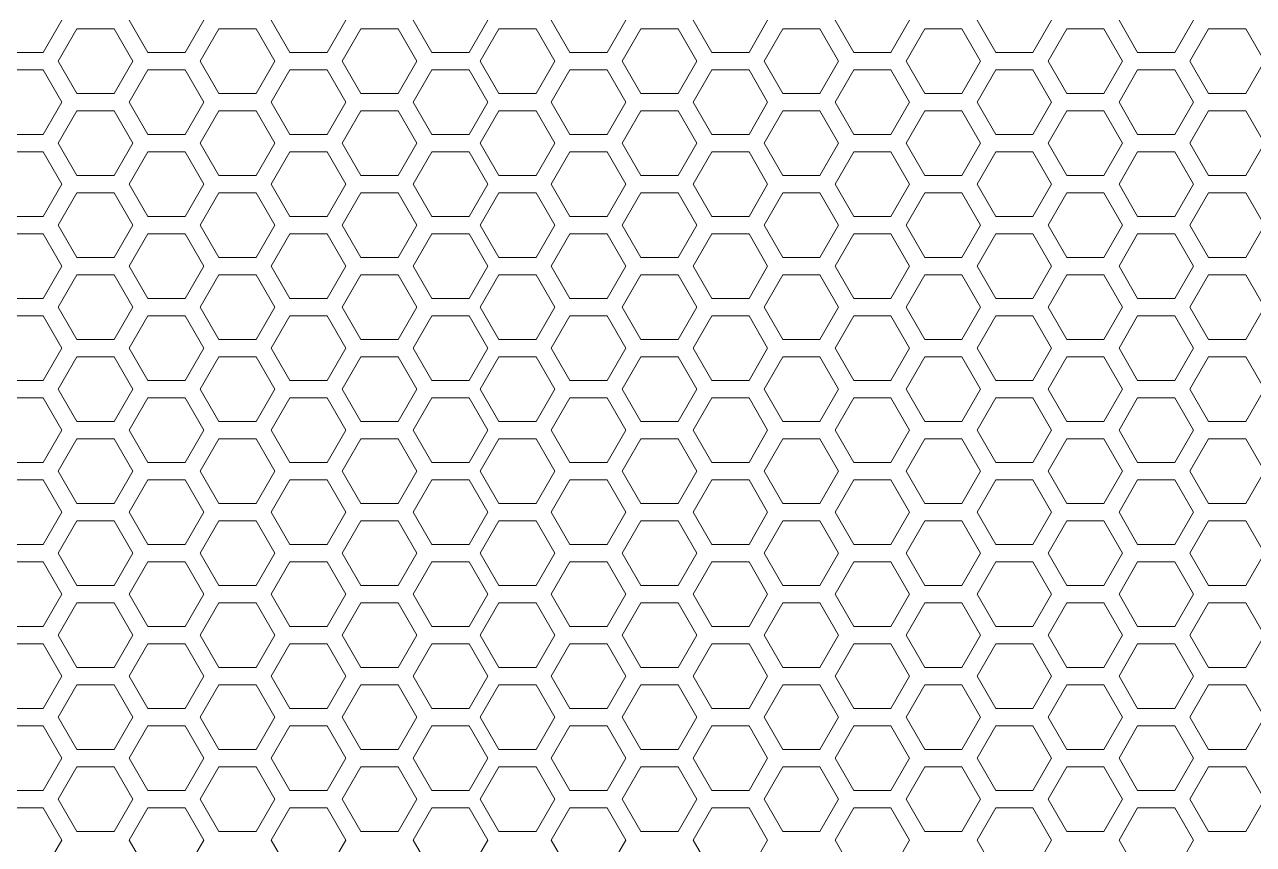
# Model space of a CAD drawing. Header units: millimetres. Extents: x 0 to 140, y -17 to 195.
# Drawn here: x 112.69 to 121.67, y 94.75 to 100.73 of the extents above; entities that cross this region are included whole.
import ezdxf

# ---------------------------------------------------------------- set-up
doc = ezdxf.new("R2010")
doc.units = ezdxf.units.MM
doc.layers.add('4203-42785_1_0', color=7, linetype='Continuous')

# ---------------------------------------------------------------- blocks, each defined once
blk = doc.blocks.new('a')
at = {"layer": '4203-42785_1_0', "color": 0, "linetype": 'ByBlock', "lineweight": 9}
for p, q in [((1507.2261, 423.0621), (1507.3328, 422.8772)), ((1507.5463, 422.8772), (1507.653, 423.0621)), ((1508.0394, 423.0621), (1508.1461, 422.8772)), ((1508.3595, 422.8772), (1508.4662, 423.0621)), ((1508.8527, 423.0621), (1508.9594, 422.8772)), ((1509.1728, 422.8772), (1509.2795, 423.0621)), ((1509.6659, 423.0621), (1509.7726, 422.8772)), ((1509.9861, 422.8772), (1510.0928, 423.0621)), ((1510.4792, 423.0621), (1510.5859, 422.8772)), ((1510.7994, 422.8772), (1510.9061, 423.0621)), ((1514.0523, 422.8772), (1514.1591, 423.0621)), ((1514.5455, 423.0621), (1514.6522, 422.8772)), ((1514.8656, 422.8772), (1514.9724, 423.0621)), ((1515.3587, 423.0621), (1515.4655, 422.8772)), ((1515.6789, 422.8772), (1515.7856, 423.0621)), ((1516.1721, 423.0621), (1516.2788, 422.8772)), ((1516.4922, 422.8772), (1516.5989, 423.0621)), ((1506.9262, 423.0122), (1506.8194, 422.8273)), ((1507.1396, 423.0122), (1506.9262, 423.0122)), ((1507.2464, 422.8273), (1507.1396, 423.0122)), ((1507.7395, 423.0122), (1507.6327, 422.8273)), ((1507.9529, 423.0122), (1507.7395, 423.0122)), ((1508.0596, 422.8273), (1507.9529, 423.0122)), ((1508.5527, 423.0122), (1508.446, 422.8273)), ((1508.7661, 423.0122), (1508.5527, 423.0122)), ((1508.8728, 422.8273), (1508.7661, 423.0122)), ((1509.366, 423.0122), (1509.2593, 422.8273)), ((1509.5794, 423.0122), (1509.366, 423.0122)), ((1509.6862, 422.8273), (1509.5794, 423.0122)), ((1510.1793, 423.0122), (1510.0725, 422.8273)), ((1510.3927, 423.0122), (1510.1793, 423.0122)), ((1510.4994, 422.8273), (1510.3927, 423.0122)), ((1510.9926, 423.0122), (1510.8858, 422.8273)), ((1511.206, 423.0122), (1510.9926, 423.0122)), ((1511.3127, 422.8273), (1511.206, 423.0122)), ((1514.2456, 423.0122), (1514.1389, 422.8273)), ((1514.459, 423.0122), (1514.2456, 423.0122)), ((1514.5657, 422.8273), (1514.459, 423.0122)), ((1515.0588, 423.0122), (1514.9521, 422.8273)), ((1515.2723, 423.0122), (1515.0588, 423.0122)), ((1515.379, 422.8273), (1515.2723, 423.0122)), ((1515.8721, 423.0122), (1515.7654, 422.8273)), ((1516.0855, 423.0122), (1515.8721, 423.0122)), ((1516.1923, 422.8273), (1516.0855, 423.0122)), ((1507.3328, 422.8772), (1507.5463, 422.8772)), ((1508.1461, 422.8772), (1508.3595, 422.8772)), ((1508.9594, 422.8772), (1509.1728, 422.8772)), ((1509.7726, 422.8772), (1509.9861, 422.8772)), ((1510.5859, 422.8772), (1510.7994, 422.8772)), ((1513.8389, 422.8772), (1514.0523, 422.8772)), ((1514.6522, 422.8772), (1514.8656, 422.8772)), ((1515.4655, 422.8772), (1515.6789, 422.8772)), ((1516.2788, 422.8772), (1516.4922, 422.8772)), ((1506.8194, 422.8273), (1506.9262, 422.6424)), ((1507.1396, 422.6424), (1507.2464, 422.8273)), ((1507.3328, 422.7774), (1507.2261, 422.5925)), ((1507.5463, 422.7774), (1507.3328, 422.7774)), ((1507.653, 422.5925), (1507.5463, 422.7774)), ((1507.6327, 422.8273), (1507.7395, 422.6424)), ((1507.9529, 422.6424), (1508.0596, 422.8273)), ((1508.1461, 422.7774), (1508.0394, 422.5925)), ((1508.3595, 422.7774), (1508.1461, 422.7774)), ((1508.4662, 422.5925), (1508.3595, 422.7774)), ((1508.446, 422.8273), (1508.5527, 422.6424)), ((1508.7661, 422.6424), (1508.8728, 422.8273)), ((1508.9594, 422.7774), (1508.8527, 422.5925)), ((1509.1728, 422.7774), (1508.9594, 422.7774)), ((1509.2795, 422.5925), (1509.1728, 422.7774)), ((1509.2593, 422.8273), (1509.366, 422.6424)), ((1509.5794, 422.6424), (1509.6862, 422.8273)), ((1509.7726, 422.7774), (1509.6659, 422.5925)), ((1509.9861, 422.7774), (1509.7726, 422.7774)), ((1510.0928, 422.5925), (1509.9861, 422.7774)), ((1510.0725, 422.8273), (1510.1793, 422.6424)), ((1510.3927, 422.6424), (1510.4994, 422.8273)), ((1510.5859, 422.7774), (1510.4792, 422.5925)), ((1510.7994, 422.7774), (1510.5859, 422.7774)), ((1510.9061, 422.5925), (1510.7994, 422.7774)), ((1510.8858, 422.8273), (1510.9926, 422.6424)), ((1511.206, 422.6424), (1511.3127, 422.8273)), ((1514.0523, 422.7774), (1513.8389, 422.7774)), ((1514.1591, 422.5925), (1514.0523, 422.7774)), ((1514.1389, 422.8273), (1514.2456, 422.6424)), ((1514.459, 422.6424), (1514.5657, 422.8273)), ((1514.6522, 422.7774), (1514.5455, 422.5925)), ((1514.8656, 422.7774), (1514.6522, 422.7774)), ((1514.9724, 422.5925), (1514.8656, 422.7774)), ((1514.9521, 422.8273), (1515.0588, 422.6424)), ((1515.2723, 422.6424), (1515.379, 422.8273)), ((1515.4655, 422.7774), (1515.3587, 422.5925)), ((1515.6789, 422.7774), (1515.4655, 422.7774)), ((1515.7856, 422.5925), (1515.6789, 422.7774)), ((1515.7654, 422.8273), (1515.8721, 422.6424)), ((1516.0855, 422.6424), (1516.1923, 422.8273)), ((1516.2788, 422.7774), (1516.1721, 422.5925)), ((1516.4922, 422.7774), (1516.2788, 422.7774)), ((1516.5989, 422.5925), (1516.4922, 422.7774)), ((1506.9262, 422.6424), (1507.1396, 422.6424)), ((1507.7395, 422.6424), (1507.9529, 422.6424)), ((1508.5527, 422.6424), (1508.7661, 422.6424)), ((1509.366, 422.6424), (1509.5794, 422.6424)), ((1510.1793, 422.6424), (1510.3927, 422.6424)), ((1510.9926, 422.6424), (1511.206, 422.6424)), ((1514.2456, 422.6424), (1514.459, 422.6424)), ((1515.0588, 422.6424), (1515.2723, 422.6424)), ((1515.8721, 422.6424), (1516.0855, 422.6424)), ((1507.2261, 422.5925), (1507.3328, 422.4077)), ((1507.5463, 422.4077), (1507.653, 422.5925)), ((1508.0394, 422.5925), (1508.1461, 422.4077)), ((1508.3595, 422.4077), (1508.4662, 422.5925)), ((1508.8527, 422.5925), (1508.9594, 422.4077)), ((1509.1728, 422.4077), (1509.2795, 422.5925)), ((1509.6659, 422.5925), (1509.7726, 422.4077)), ((1509.9861, 422.4077), (1510.0928, 422.5925)), ((1510.4792, 422.5925), (1510.5859, 422.4077)), ((1510.7994, 422.4077), (1510.9061, 422.5925)), ((1514.0523, 422.4077), (1514.1591, 422.5925)), ((1514.5455, 422.5925), (1514.6522, 422.4077)), ((1514.8656, 422.4077), (1514.9724, 422.5925)), ((1515.3587, 422.5925), (1515.4655, 422.4077)), ((1515.6789, 422.4077), (1515.7856, 422.5925)), ((1516.1721, 422.5925), (1516.2788, 422.4077)), ((1516.4922, 422.4077), (1516.5989, 422.5925)), ((1506.9262, 422.5426), (1506.8194, 422.3577)), ((1507.1396, 422.5426), (1506.9262, 422.5426)), ((1507.2464, 422.3577), (1507.1396, 422.5426)), ((1507.7395, 422.5426), (1507.6327, 422.3577)), ((1507.9529, 422.5426), (1507.7395, 422.5426)), ((1508.0596, 422.3577), (1507.9529, 422.5426)), ((1508.5527, 422.5426), (1508.446, 422.3577)), ((1508.7661, 422.5426), (1508.5527, 422.5426)), ((1508.8728, 422.3577), (1508.7661, 422.5426)), ((1509.366, 422.5426), (1509.2593, 422.3577)), ((1509.5794, 422.5426), (1509.366, 422.5426)), ((1509.6862, 422.3577), (1509.5794, 422.5426)), ((1510.1793, 422.5426), (1510.0725, 422.3577)), ((1510.3927, 422.5426), (1510.1793, 422.5426)), ((1510.4994, 422.3577), (1510.3927, 422.5426)), ((1510.9926, 422.5426), (1510.8858, 422.3577)), ((1511.206, 422.5426), (1510.9926, 422.5426)), ((1511.3127, 422.3577), (1511.206, 422.5426)), ((1514.2456, 422.5426), (1514.1389, 422.3577)), ((1514.459, 422.5426), (1514.2456, 422.5426)), ((1514.5657, 422.3577), (1514.459, 422.5426)), ((1515.0588, 422.5426), (1514.9521, 422.3577)), ((1515.2723, 422.5426), (1515.0588, 422.5426)), ((1515.379, 422.3577), (1515.2723, 422.5426)), ((1515.8721, 422.5426), (1515.7654, 422.3577)), ((1516.0855, 422.5426), (1515.8721, 422.5426)), ((1516.1923, 422.3577), (1516.0855, 422.5426)), ((1507.3328, 422.4077), (1507.5463, 422.4077)), ((1508.1461, 422.4077), (1508.3595, 422.4077)), ((1508.9594, 422.4077), (1509.1728, 422.4077)), ((1509.7726, 422.4077), (1509.9861, 422.4077)), ((1510.5859, 422.4077), (1510.7994, 422.4077)), ((1513.8389, 422.4077), (1514.0523, 422.4077)), ((1514.6522, 422.4077), (1514.8656, 422.4077)), ((1515.4655, 422.4077), (1515.6789, 422.4077)), ((1516.2788, 422.4077), (1516.4922, 422.4077)), ((1506.8194, 422.3577), (1506.9262, 422.1729)), ((1507.1396, 422.1729), (1507.2464, 422.3577)), ((1507.6327, 422.3577), (1507.7395, 422.1729)), ((1507.9529, 422.1729), (1508.0596, 422.3577)), ((1508.446, 422.3577), (1508.5527, 422.1729)), ((1508.7661, 422.1729), (1508.8728, 422.3577)), ((1509.2593, 422.3577), (1509.366, 422.1729)), ((1509.5794, 422.1729), (1509.6862, 422.3577)), ((1510.0725, 422.3577), (1510.1793, 422.1729)), ((1510.3927, 422.1729), (1510.4994, 422.3577)), ((1510.8858, 422.3577), (1510.9926, 422.1729)), ((1511.206, 422.1729), (1511.3127, 422.3577)), ((1514.1389, 422.3577), (1514.2456, 422.1729)), ((1514.459, 422.1729), (1514.5657, 422.3577)), ((1514.9521, 422.3577), (1515.0588, 422.1729)), ((1515.2723, 422.1729), (1515.379, 422.3577)), ((1515.7654, 422.3577), (1515.8721, 422.1729)), ((1516.0855, 422.1729), (1516.1923, 422.3577)), ((1507.3328, 422.3078), (1507.2261, 422.123)), ((1507.5463, 422.3078), (1507.3328, 422.3078)), ((1507.653, 422.123), (1507.5463, 422.3078)), ((1508.1461, 422.3078), (1508.0394, 422.123)), ((1508.3595, 422.3078), (1508.1461, 422.3078)), ((1508.4662, 422.123), (1508.3595, 422.3078)), ((1508.9594, 422.3078), (1508.8527, 422.123)), ((1509.1728, 422.3078), (1508.9594, 422.3078)), ((1509.2795, 422.123), (1509.1728, 422.3078)), ((1509.7726, 422.3078), (1509.6659, 422.123)), ((1509.9861, 422.3078), (1509.7726, 422.3078)), ((1510.0928, 422.123), (1509.9861, 422.3078)), ((1510.5859, 422.3078), (1510.4792, 422.123)), ((1510.7994, 422.3078), (1510.5859, 422.3078)), ((1510.9061, 422.123), (1510.7994, 422.3078)), ((1514.0523, 422.3078), (1513.8389, 422.3078)), ((1514.1591, 422.123), (1514.0523, 422.3078)), ((1514.6522, 422.3078), (1514.5455, 422.123)), ((1514.8656, 422.3078), (1514.6522, 422.3078)), ((1514.9724, 422.123), (1514.8656, 422.3078)), ((1515.4655, 422.3078), (1515.3587, 422.123)), ((1515.6789, 422.3078), (1515.4655, 422.3078)), ((1515.7856, 422.123), (1515.6789, 422.3078)), ((1516.2788, 422.3078), (1516.1721, 422.123)), ((1516.4922, 422.3078), (1516.2788, 422.3078)), ((1516.5989, 422.123), (1516.4922, 422.3078)), ((1506.9262, 422.1729), (1507.1396, 422.1729)), ((1507.7395, 422.1729), (1507.9529, 422.1729)), ((1508.5527, 422.1729), (1508.7661, 422.1729)), ((1509.366, 422.1729), (1509.5794, 422.1729)), ((1510.1793, 422.1729), (1510.3927, 422.1729)), ((1510.9926, 422.1729), (1511.206, 422.1729)), ((1514.2456, 422.1729), (1514.459, 422.1729)), ((1515.0588, 422.1729), (1515.2723, 422.1729)), ((1515.8721, 422.1729), (1516.0855, 422.1729)), ((1506.9262, 422.0731), (1506.8194, 421.8882)), ((1507.1396, 422.0731), (1506.9262, 422.0731)), ((1507.2464, 421.8882), (1507.1396, 422.0731)), ((1507.2261, 422.123), (1507.3328, 421.9381)), ((1507.5463, 421.9381), (1507.653, 422.123)), ((1507.7395, 422.0731), (1507.6327, 421.8882)), ((1507.9529, 422.0731), (1507.7395, 422.0731)), ((1508.0596, 421.8882), (1507.9529, 422.0731)), ((1508.0394, 422.123), (1508.1461, 421.9381)), ((1508.3595, 421.9381), (1508.4662, 422.123)), ((1508.5527, 422.0731), (1508.446, 421.8882)), ((1508.7661, 422.0731), (1508.5527, 422.0731)), ((1508.8728, 421.8882), (1508.7661, 422.0731)), ((1508.8527, 422.123), (1508.9594, 421.9381)), ((1509.1728, 421.9381), (1509.2795, 422.123)), ((1509.366, 422.0731), (1509.2593, 421.8882)), ((1509.5794, 422.0731), (1509.366, 422.0731)), ((1509.6862, 421.8882), (1509.5794, 422.0731)), ((1509.6659, 422.123), (1509.7726, 421.9381)), ((1509.9861, 421.9381), (1510.0928, 422.123)), ((1510.1793, 422.0731), (1510.0725, 421.8882)), ((1510.3927, 422.0731), (1510.1793, 422.0731)), ((1510.4994, 421.8882), (1510.3927, 422.0731)), ((1510.4792, 422.123), (1510.5859, 421.9381)), ((1510.7994, 421.9381), (1510.9061, 422.123)), ((1510.9926, 422.0731), (1510.8858, 421.8882)), ((1511.206, 422.0731), (1510.9926, 422.0731)), ((1511.3127, 421.8882), (1511.206, 422.0731)), ((1514.0523, 421.9381), (1514.1591, 422.123)), ((1514.2456, 422.0731), (1514.1389, 421.8882)), ((1514.459, 422.0731), (1514.2456, 422.0731)), ((1514.5657, 421.8882), (1514.459, 422.0731)), ((1514.5455, 422.123), (1514.6522, 421.9381)), ((1514.8656, 421.9381), (1514.9724, 422.123)), ((1515.0588, 422.0731), (1514.9521, 421.8882)), ((1515.2723, 422.0731), (1515.0588, 422.0731)), ((1515.379, 421.8882), (1515.2723, 422.0731)), ((1515.3587, 422.123), (1515.4655, 421.9381)), ((1515.6789, 421.9381), (1515.7856, 422.123)), ((1515.8721, 422.0731), (1515.7654, 421.8882)), ((1516.0855, 422.0731), (1515.8721, 422.0731)), ((1516.1923, 421.8882), (1516.0855, 422.0731)), ((1516.1721, 422.123), (1516.2788, 421.9381)), ((1516.4922, 421.9381), (1516.5989, 422.123)), ((1507.3328, 421.9381), (1507.5463, 421.9381)), ((1508.1461, 421.9381), (1508.3595, 421.9381)), ((1508.9594, 421.9381), (1509.1728, 421.9381)), ((1509.7726, 421.9381), (1509.9861, 421.9381)), ((1510.5859, 421.9381), (1510.7994, 421.9381)), ((1513.8389, 421.9381), (1514.0523, 421.9381)), ((1514.6522, 421.9381), (1514.8656, 421.9381)), ((1515.4655, 421.9381), (1515.6789, 421.9381)), ((1516.2788, 421.9381), (1516.4922, 421.9381)), ((1506.8194, 421.8882), (1506.9262, 421.7033)), ((1507.1396, 421.7033), (1507.2464, 421.8882)), ((1507.6327, 421.8882), (1507.7395, 421.7033)), ((1507.9529, 421.7033), (1508.0596, 421.8882)), ((1508.446, 421.8882), (1508.5527, 421.7033)), ((1508.7661, 421.7033), (1508.8728, 421.8882)), ((1509.2593, 421.8882), (1509.366, 421.7033)), ((1509.5794, 421.7033), (1509.6862, 421.8882)), ((1510.0725, 421.8882), (1510.1793, 421.7033)), ((1510.3927, 421.7033), (1510.4994, 421.8882)), ((1510.8858, 421.8882), (1510.9926, 421.7033)), ((1511.206, 421.7033), (1511.3127, 421.8882)), ((1514.1389, 421.8882), (1514.2456, 421.7033)), ((1514.459, 421.7033), (1514.5657, 421.8882)), ((1514.9521, 421.8882), (1515.0588, 421.7033)), ((1515.2723, 421.7033), (1515.379, 421.8882)), ((1515.7654, 421.8882), (1515.8721, 421.7033)), ((1516.0855, 421.7033), (1516.1923, 421.8882)), ((1507.3328, 421.8383), (1507.2261, 421.6534)), ((1507.5463, 421.8383), (1507.3328, 421.8383)), ((1507.653, 421.6534), (1507.5463, 421.8383)), ((1508.1461, 421.8383), (1508.0394, 421.6534)), ((1508.3595, 421.8383), (1508.1461, 421.8383)), ((1508.4662, 421.6534), (1508.3595, 421.8383)), ((1508.9594, 421.8383), (1508.8527, 421.6534)), ((1509.1728, 421.8383), (1508.9594, 421.8383)), ((1509.2795, 421.6534), (1509.1728, 421.8383)), ((1509.7726, 421.8383), (1509.6659, 421.6534)), ((1509.9861, 421.8383), (1509.7726, 421.8383)), ((1510.0928, 421.6534), (1509.9861, 421.8383)), ((1510.5859, 421.8383), (1510.4792, 421.6534)), ((1510.7994, 421.8383), (1510.5859, 421.8383)), ((1510.9061, 421.6534), (1510.7994, 421.8383)), ((1514.0523, 421.8383), (1513.8389, 421.8383)), ((1514.1591, 421.6534), (1514.0523, 421.8383)), ((1514.6522, 421.8383), (1514.5455, 421.6534)), ((1514.8656, 421.8383), (1514.6522, 421.8383)), ((1514.9724, 421.6534), (1514.8656, 421.8383)), ((1515.4655, 421.8383), (1515.3587, 421.6534)), ((1515.6789, 421.8383), (1515.4655, 421.8383)), ((1515.7856, 421.6534), (1515.6789, 421.8383)), ((1516.2788, 421.8383), (1516.1721, 421.6534)), ((1516.4922, 421.8383), (1516.2788, 421.8383)), ((1516.5989, 421.6534), (1516.4922, 421.8383)), ((1506.9262, 421.7033), (1507.1396, 421.7033)), ((1507.2261, 421.6534), (1507.3328, 421.4686)), ((1507.5463, 421.4686), (1507.653, 421.6534)), ((1507.7395, 421.7033), (1507.9529, 421.7033)), ((1508.0394, 421.6534), (1508.1461, 421.4686)), ((1508.3595, 421.4686), (1508.4662, 421.6534)), ((1508.5527, 421.7033), (1508.7661, 421.7033)), ((1508.8527, 421.6534), (1508.9594, 421.4686)), ((1509.1728, 421.4686), (1509.2795, 421.6534)), ((1509.366, 421.7033), (1509.5794, 421.7033)), ((1509.6659, 421.6534), (1509.7726, 421.4686)), ((1509.9861, 421.4686), (1510.0928, 421.6534)), ((1510.1793, 421.7033), (1510.3927, 421.7033)), ((1510.4792, 421.6534), (1510.5859, 421.4686)), ((1510.7994, 421.4686), (1510.9061, 421.6534)), ((1510.9926, 421.7033), (1511.206, 421.7033)), ((1514.0523, 421.4686), (1514.1591, 421.6534)), ((1514.2456, 421.7033), (1514.459, 421.7033)), ((1514.5455, 421.6534), (1514.6522, 421.4686)), ((1514.8656, 421.4686), (1514.9724, 421.6534)), ((1515.0588, 421.7033), (1515.2723, 421.7033)), ((1515.3587, 421.6534), (1515.4655, 421.4686)), ((1515.6789, 421.4686), (1515.7856, 421.6534)), ((1515.8721, 421.7033), (1516.0855, 421.7033)), ((1516.1721, 421.6534), (1516.2788, 421.4686)), ((1516.4922, 421.4686), (1516.5989, 421.6534)), ((1506.9262, 421.6035), (1506.8194, 421.4187)), ((1507.1396, 421.6035), (1506.9262, 421.6035)), ((1507.2464, 421.4187), (1507.1396, 421.6035)), ((1507.7395, 421.6035), (1507.6327, 421.4187)), ((1507.9529, 421.6035), (1507.7395, 421.6035)), ((1508.0596, 421.4187), (1507.9529, 421.6035)), ((1508.5527, 421.6035), (1508.446, 421.4187)), ((1508.7661, 421.6035), (1508.5527, 421.6035)), ((1508.8728, 421.4187), (1508.7661, 421.6035)), ((1509.366, 421.6035), (1509.2593, 421.4187)), ((1509.5794, 421.6035), (1509.366, 421.6035)), ((1509.6862, 421.4187), (1509.5794, 421.6035)), ((1510.1793, 421.6035), (1510.0725, 421.4187)), ((1510.3927, 421.6035), (1510.1793, 421.6035)), ((1510.4994, 421.4187), (1510.3927, 421.6035)), ((1510.9926, 421.6035), (1510.8858, 421.4187)), ((1511.206, 421.6035), (1510.9926, 421.6035)), ((1511.3127, 421.4187), (1511.206, 421.6035)), ((1514.2456, 421.6035), (1514.1389, 421.4187)), ((1514.459, 421.6035), (1514.2456, 421.6035)), ((1514.5657, 421.4187), (1514.459, 421.6035)), ((1515.0588, 421.6035), (1514.9521, 421.4187)), ((1515.2723, 421.6035), (1515.0588, 421.6035)), ((1515.379, 421.4187), (1515.2723, 421.6035)), ((1515.8721, 421.6035), (1515.7654, 421.4187)), ((1516.0855, 421.6035), (1515.8721, 421.6035)), ((1516.1923, 421.4187), (1516.0855, 421.6035)), ((1507.3328, 421.4686), (1507.5463, 421.4686)), ((1508.1461, 421.4686), (1508.3595, 421.4686)), ((1508.9594, 421.4686), (1509.1728, 421.4686)), ((1509.7726, 421.4686), (1509.9861, 421.4686)), ((1510.5859, 421.4686), (1510.7994, 421.4686)), ((1513.8389, 421.4686), (1514.0523, 421.4686)), ((1514.6522, 421.4686), (1514.8656, 421.4686)), ((1515.4655, 421.4686), (1515.6789, 421.4686)), ((1516.2788, 421.4686), (1516.4922, 421.4686)), ((1506.8194, 421.4187), (1506.9262, 421.2338)), ((1507.1396, 421.2338), (1507.2464, 421.4187)), ((1507.3328, 421.3687), (1507.2261, 421.1839)), ((1507.5463, 421.3687), (1507.3328, 421.3687)), ((1507.653, 421.1839), (1507.5463, 421.3687)), ((1507.6327, 421.4187), (1507.7395, 421.2338)), ((1507.9529, 421.2338), (1508.0596, 421.4187)), ((1508.1461, 421.3687), (1508.0394, 421.1839)), ((1508.3595, 421.3687), (1508.1461, 421.3687)), ((1508.4662, 421.1839), (1508.3595, 421.3687)), ((1508.446, 421.4187), (1508.5527, 421.2338)), ((1508.7661, 421.2338), (1508.8728, 421.4187)), ((1508.9594, 421.3687), (1508.8527, 421.1839)), ((1509.1728, 421.3687), (1508.9594, 421.3687)), ((1509.2795, 421.1839), (1509.1728, 421.3687)), ((1509.2593, 421.4187), (1509.366, 421.2338)), ((1509.5794, 421.2338), (1509.6862, 421.4187)), ((1509.7726, 421.3687), (1509.6659, 421.1839)), ((1509.9861, 421.3687), (1509.7726, 421.3687)), ((1510.0928, 421.1839), (1509.9861, 421.3687)), ((1510.0725, 421.4187), (1510.1793, 421.2338)), ((1510.3927, 421.2338), (1510.4994, 421.4187)), ((1510.5859, 421.3687), (1510.4792, 421.1839)), ((1510.7994, 421.3687), (1510.5859, 421.3687)), ((1510.9061, 421.1839), (1510.7994, 421.3687)), ((1510.8858, 421.4187), (1510.9926, 421.2338)), ((1511.206, 421.2338), (1511.3127, 421.4187)), ((1514.0523, 421.3687), (1513.8389, 421.3687)), ((1514.1591, 421.1839), (1514.0523, 421.3687)), ((1514.1389, 421.4187), (1514.2456, 421.2338)), ((1514.459, 421.2338), (1514.5657, 421.4187)), ((1514.6522, 421.3687), (1514.5455, 421.1839)), ((1514.8656, 421.3687), (1514.6522, 421.3687)), ((1514.9724, 421.1839), (1514.8656, 421.3687)), ((1514.9521, 421.4187), (1515.0588, 421.2338)), ((1515.2723, 421.2338), (1515.379, 421.4187)), ((1515.4655, 421.3687), (1515.3587, 421.1839)), ((1515.6789, 421.3687), (1515.4655, 421.3687)), ((1515.7856, 421.1839), (1515.6789, 421.3687)), ((1515.7654, 421.4187), (1515.8721, 421.2338)), ((1516.0855, 421.2338), (1516.1923, 421.4187)), ((1516.2788, 421.3687), (1516.1721, 421.1839)), ((1516.4922, 421.3687), (1516.2788, 421.3687)), ((1516.5989, 421.1839), (1516.4922, 421.3687)), ((1506.9262, 421.2338), (1507.1396, 421.2338)), ((1507.7395, 421.2338), (1507.9529, 421.2338)), ((1508.5527, 421.2338), (1508.7661, 421.2338)), ((1509.366, 421.2338), (1509.5794, 421.2338)), ((1510.1793, 421.2338), (1510.3927, 421.2338)), ((1510.9926, 421.2338), (1511.206, 421.2338)), ((1514.2456, 421.2338), (1514.459, 421.2338)), ((1515.0588, 421.2338), (1515.2723, 421.2338)), ((1515.8721, 421.2338), (1516.0855, 421.2338)), ((1507.2261, 421.1839), (1507.3328, 420.999)), ((1507.5463, 420.999), (1507.653, 421.1839)), ((1508.0394, 421.1839), (1508.1461, 420.999)), ((1508.3595, 420.999), (1508.4662, 421.1839)), ((1508.8527, 421.1839), (1508.9594, 420.999)), ((1509.1728, 420.999), (1509.2795, 421.1839)), ((1509.6659, 421.1839), (1509.7726, 420.999)), ((1509.9861, 420.999), (1510.0928, 421.1839)), ((1510.4792, 421.1839), (1510.5859, 420.999)), ((1510.7994, 420.999), (1510.9061, 421.1839)), ((1514.0523, 420.999), (1514.1591, 421.1839)), ((1514.5455, 421.1839), (1514.6522, 420.999)), ((1514.8656, 420.999), (1514.9724, 421.1839)), ((1515.3587, 421.1839), (1515.4655, 420.999)), ((1515.6789, 420.999), (1515.7856, 421.1839)), ((1516.1721, 421.1839), (1516.2788, 420.999)), ((1516.4922, 420.999), (1516.5989, 421.1839)), ((1506.9262, 421.134), (1506.8194, 420.9491)), ((1507.1396, 421.134), (1506.9262, 421.134)), ((1507.2464, 420.9491), (1507.1396, 421.134)), ((1507.7395, 421.134), (1507.6327, 420.9491)), ((1507.9529, 421.134), (1507.7395, 421.134)), ((1508.0596, 420.9491), (1507.9529, 421.134)), ((1508.5527, 421.134), (1508.446, 420.9491)), ((1508.7661, 421.134), (1508.5527, 421.134)), ((1508.8728, 420.9491), (1508.7661, 421.134)), ((1509.366, 421.134), (1509.2593, 420.9491)), ((1509.5794, 421.134), (1509.366, 421.134)), ((1509.6862, 420.9491), (1509.5794, 421.134)), ((1510.1793, 421.134), (1510.0725, 420.9491)), ((1510.3927, 421.134), (1510.1793, 421.134)), ((1510.4994, 420.9491), (1510.3927, 421.134)), ((1510.9926, 421.134), (1510.8858, 420.9491)), ((1511.206, 421.134), (1510.9926, 421.134)), ((1511.3127, 420.9491), (1511.206, 421.134)), ((1514.2456, 421.134), (1514.1389, 420.9491)), ((1514.459, 421.134), (1514.2456, 421.134)), ((1514.5657, 420.9491), (1514.459, 421.134)), ((1515.0588, 421.134), (1514.9521, 420.9491)), ((1515.2723, 421.134), (1515.0588, 421.134)), ((1515.379, 420.9491), (1515.2723, 421.134)), ((1515.8721, 421.134), (1515.7654, 420.9491)), ((1516.0855, 421.134), (1515.8721, 421.134)), ((1516.1923, 420.9491), (1516.0855, 421.134)), ((1506.8194, 420.9491), (1506.9262, 420.7642)), ((1507.1396, 420.7642), (1507.2464, 420.9491)), ((1507.3328, 420.999), (1507.5463, 420.999)), ((1507.6327, 420.9491), (1507.7395, 420.7642)), ((1507.9529, 420.7642), (1508.0596, 420.9491)), ((1508.1461, 420.999), (1508.3595, 420.999)), ((1508.446, 420.9491), (1508.5527, 420.7642)), ((1508.7661, 420.7642), (1508.8728, 420.9491)), ((1508.9594, 420.999), (1509.1728, 420.999)), ((1509.2593, 420.9491), (1509.366, 420.7642)), ((1509.5794, 420.7642), (1509.6862, 420.9491)), ((1509.7726, 420.999), (1509.9861, 420.999)), ((1510.0725, 420.9491), (1510.1793, 420.7642)), ((1510.3927, 420.7642), (1510.4994, 420.9491)), ((1510.5859, 420.999), (1510.7994, 420.999)), ((1510.8858, 420.9491), (1510.9926, 420.7642)), ((1511.206, 420.7642), (1511.3127, 420.9491)), ((1513.8389, 420.999), (1514.0523, 420.999)), ((1514.1389, 420.9491), (1514.2456, 420.7642)), ((1514.459, 420.7642), (1514.5657, 420.9491)), ((1514.6522, 420.999), (1514.8656, 420.999)), ((1514.9521, 420.9491), (1515.0588, 420.7642)), ((1515.2723, 420.7642), (1515.379, 420.9491)), ((1515.4655, 420.999), (1515.6789, 420.999)), ((1515.7654, 420.9491), (1515.8721, 420.7642)), ((1516.0855, 420.7642), (1516.1923, 420.9491)), ((1516.2788, 420.999), (1516.4922, 420.999)), ((1507.3328, 420.8992), (1507.2261, 420.7143)), ((1507.5463, 420.8992), (1507.3328, 420.8992)), ((1507.653, 420.7143), (1507.5463, 420.8992)), ((1508.1461, 420.8992), (1508.0394, 420.7143)), ((1508.3595, 420.8992), (1508.1461, 420.8992)), ((1508.4662, 420.7143), (1508.3595, 420.8992)), ((1508.9594, 420.8992), (1508.8527, 420.7143)), ((1509.1728, 420.8992), (1508.9594, 420.8992)), ((1509.2795, 420.7143), (1509.1728, 420.8992)), ((1509.7726, 420.8992), (1509.6659, 420.7143)), ((1509.9861, 420.8992), (1509.7726, 420.8992)), ((1510.0928, 420.7143), (1509.9861, 420.8992)), ((1510.5859, 420.8992), (1510.4792, 420.7143)), ((1510.7994, 420.8992), (1510.5859, 420.8992)), ((1510.9061, 420.7143), (1510.7994, 420.8992)), ((1514.0523, 420.8992), (1513.8389, 420.8992)), ((1514.1591, 420.7143), (1514.0523, 420.8992)), ((1514.6522, 420.8992), (1514.5455, 420.7143)), ((1514.8656, 420.8992), (1514.6522, 420.8992)), ((1514.9724, 420.7143), (1514.8656, 420.8992)), ((1515.4655, 420.8992), (1515.3587, 420.7143)), ((1515.6789, 420.8992), (1515.4655, 420.8992)), ((1515.7856, 420.7143), (1515.6789, 420.8992)), ((1516.2788, 420.8992), (1516.1721, 420.7143)), ((1516.4922, 420.8992), (1516.2788, 420.8992)), ((1516.5989, 420.7143), (1516.4922, 420.8992)), ((1506.9262, 420.7642), (1507.1396, 420.7642)), ((1507.7395, 420.7642), (1507.9529, 420.7642)), ((1508.5527, 420.7642), (1508.7661, 420.7642)), ((1509.366, 420.7642), (1509.5794, 420.7642)), ((1510.1793, 420.7642), (1510.3927, 420.7642)), ((1510.9926, 420.7642), (1511.206, 420.7642)), ((1514.2456, 420.7642), (1514.459, 420.7642)), ((1515.0588, 420.7642), (1515.2723, 420.7642)), ((1515.8721, 420.7642), (1516.0855, 420.7642)), ((1506.9262, 420.6644), (1506.8194, 420.4796)), ((1507.1396, 420.6644), (1506.9262, 420.6644)), ((1507.2464, 420.4796), (1507.1396, 420.6644)), ((1507.2261, 420.7143), (1507.3328, 420.5295)), ((1507.5463, 420.5295), (1507.653, 420.7143)), ((1507.7395, 420.6644), (1507.6327, 420.4796)), ((1507.9529, 420.6644), (1507.7395, 420.6644)), ((1508.0596, 420.4796), (1507.9529, 420.6644)), ((1508.0394, 420.7143), (1508.1461, 420.5295)), ((1508.3595, 420.5295), (1508.4662, 420.7143)), ((1508.5527, 420.6644), (1508.446, 420.4796)), ((1508.7661, 420.6644), (1508.5527, 420.6644)), ((1508.8728, 420.4796), (1508.7661, 420.6644)), ((1508.8527, 420.7143), (1508.9594, 420.5295)), ((1509.1728, 420.5295), (1509.2795, 420.7143)), ((1509.366, 420.6644), (1509.2593, 420.4796)), ((1509.5794, 420.6644), (1509.366, 420.6644)), ((1509.6862, 420.4796), (1509.5794, 420.6644)), ((1509.6659, 420.7143), (1509.7726, 420.5295)), ((1509.9861, 420.5295), (1510.0928, 420.7143)), ((1510.1793, 420.6644), (1510.0725, 420.4796)), ((1510.3927, 420.6644), (1510.1793, 420.6644)), ((1510.4994, 420.4796), (1510.3927, 420.6644)), ((1510.4792, 420.7143), (1510.5859, 420.5295)), ((1510.7994, 420.5295), (1510.9061, 420.7143)), ((1510.9926, 420.6644), (1510.8858, 420.4796)), ((1511.206, 420.6644), (1510.9926, 420.6644)), ((1511.3127, 420.4796), (1511.206, 420.6644)), ((1514.0523, 420.5295), (1514.1591, 420.7143)), ((1514.2456, 420.6644), (1514.1389, 420.4796)), ((1514.459, 420.6644), (1514.2456, 420.6644)), ((1514.5657, 420.4796), (1514.459, 420.6644)), ((1514.5455, 420.7143), (1514.6522, 420.5295)), ((1514.8656, 420.5295), (1514.9724, 420.7143)), ((1515.0588, 420.6644), (1514.9521, 420.4796)), ((1515.2723, 420.6644), (1515.0588, 420.6644)), ((1515.379, 420.4796), (1515.2723, 420.6644)), ((1515.3587, 420.7143), (1515.4655, 420.5295)), ((1515.6789, 420.5295), (1515.7856, 420.7143)), ((1515.8721, 420.6644), (1515.7654, 420.4796)), ((1516.0855, 420.6644), (1515.8721, 420.6644)), ((1516.1923, 420.4796), (1516.0855, 420.6644)), ((1516.1721, 420.7143), (1516.2788, 420.5295)), ((1516.4922, 420.5295), (1516.5989, 420.7143)), ((1507.3328, 420.5295), (1507.5463, 420.5295)), ((1508.1461, 420.5295), (1508.3595, 420.5295)), ((1508.9594, 420.5295), (1509.1728, 420.5295)), ((1509.7726, 420.5295), (1509.9861, 420.5295)), ((1510.5859, 420.5295), (1510.7994, 420.5295)), ((1513.8389, 420.5295), (1514.0523, 420.5295)), ((1514.6522, 420.5295), (1514.8656, 420.5295)), ((1515.4655, 420.5295), (1515.6789, 420.5295)), ((1516.2788, 420.5295), (1516.4922, 420.5295)), ((1506.8194, 420.4796), (1506.9262, 420.2947)), ((1507.1396, 420.2947), (1507.2464, 420.4796)), ((1507.6327, 420.4796), (1507.7395, 420.2947)), ((1507.9529, 420.2947), (1508.0596, 420.4796)), ((1508.446, 420.4796), (1508.5527, 420.2947)), ((1508.7661, 420.2947), (1508.8728, 420.4796)), ((1509.2593, 420.4796), (1509.366, 420.2947)), ((1509.5794, 420.2947), (1509.6862, 420.4796)), ((1510.0725, 420.4796), (1510.1793, 420.2947)), ((1510.3927, 420.2947), (1510.4994, 420.4796)), ((1510.8858, 420.4796), (1510.9926, 420.2947)), ((1511.206, 420.2947), (1511.3127, 420.4796)), ((1514.1389, 420.4796), (1514.2456, 420.2947)), ((1514.459, 420.2947), (1514.5657, 420.4796)), ((1514.9521, 420.4796), (1515.0588, 420.2947)), ((1515.2723, 420.2947), (1515.379, 420.4796)), ((1515.7654, 420.4796), (1515.8721, 420.2947)), ((1516.0855, 420.2947), (1516.1923, 420.4796)), ((1507.3328, 420.4297), (1507.2261, 420.2448)), ((1507.5463, 420.4297), (1507.3328, 420.4297)), ((1507.653, 420.2448), (1507.5463, 420.4297)), ((1508.1461, 420.4297), (1508.0394, 420.2448)), ((1508.3595, 420.4297), (1508.1461, 420.4297)), ((1508.4662, 420.2448), (1508.3595, 420.4297)), ((1508.9594, 420.4297), (1508.8527, 420.2448)), ((1509.1728, 420.4297), (1508.9594, 420.4297)), ((1509.2795, 420.2448), (1509.1728, 420.4297)), ((1509.7726, 420.4297), (1509.6659, 420.2448)), ((1509.9861, 420.4297), (1509.7726, 420.4297)), ((1510.0928, 420.2448), (1509.9861, 420.4297)), ((1510.5859, 420.4297), (1510.4792, 420.2448)), ((1510.7994, 420.4297), (1510.5859, 420.4297)), ((1510.9061, 420.2448), (1510.7994, 420.4297)), ((1514.0523, 420.4297), (1513.8389, 420.4297)), ((1514.1591, 420.2448), (1514.0523, 420.4297)), ((1514.6522, 420.4297), (1514.5455, 420.2448)), ((1514.8656, 420.4297), (1514.6522, 420.4297)), ((1514.9724, 420.2448), (1514.8656, 420.4297)), ((1515.4655, 420.4297), (1515.3587, 420.2448)), ((1515.6789, 420.4297), (1515.4655, 420.4297)), ((1515.7856, 420.2448), (1515.6789, 420.4297)), ((1516.2788, 420.4297), (1516.1721, 420.2448)), ((1516.4922, 420.4297), (1516.2788, 420.4297)), ((1516.5989, 420.2448), (1516.4922, 420.4297)), ((1506.9262, 420.2947), (1507.1396, 420.2947)), ((1507.2261, 420.2448), (1507.3328, 420.0599)), ((1507.5463, 420.0599), (1507.653, 420.2448)), ((1507.7395, 420.2947), (1507.9529, 420.2947)), ((1508.0394, 420.2448), (1508.1461, 420.0599)), ((1508.3595, 420.0599), (1508.4662, 420.2448)), ((1508.5527, 420.2947), (1508.7661, 420.2947)), ((1508.8527, 420.2448), (1508.9594, 420.0599)), ((1509.1728, 420.0599), (1509.2795, 420.2448)), ((1509.366, 420.2947), (1509.5794, 420.2947)), ((1509.6659, 420.2448), (1509.7726, 420.0599)), ((1509.9861, 420.0599), (1510.0928, 420.2448)), ((1510.1793, 420.2947), (1510.3927, 420.2947)), ((1510.4792, 420.2448), (1510.5859, 420.0599)), ((1510.7994, 420.0599), (1510.9061, 420.2448)), ((1510.9926, 420.2947), (1511.206, 420.2947)), ((1514.0523, 420.0599), (1514.1591, 420.2448)), ((1514.2456, 420.2947), (1514.459, 420.2947)), ((1514.5455, 420.2448), (1514.6522, 420.0599)), ((1514.8656, 420.0599), (1514.9724, 420.2448)), ((1515.0588, 420.2947), (1515.2723, 420.2947)), ((1515.3587, 420.2448), (1515.4655, 420.0599)), ((1515.6789, 420.0599), (1515.7856, 420.2448)), ((1515.8721, 420.2947), (1516.0855, 420.2947)), ((1516.1721, 420.2448), (1516.2788, 420.0599)), ((1516.4922, 420.0599), (1516.5989, 420.2448)), ((1506.9262, 420.1949), (1506.8194, 420.01)), ((1507.1396, 420.1949), (1506.9262, 420.1949)), ((1507.2464, 420.01), (1507.1396, 420.1949)), ((1507.7395, 420.1949), (1507.6327, 420.01)), ((1507.9529, 420.1949), (1507.7395, 420.1949)), ((1508.0596, 420.01), (1507.9529, 420.1949)), ((1508.5527, 420.1949), (1508.446, 420.01)), ((1508.7661, 420.1949), (1508.5527, 420.1949)), ((1508.8728, 420.01), (1508.7661, 420.1949)), ((1509.366, 420.1949), (1509.2593, 420.01)), ((1509.5794, 420.1949), (1509.366, 420.1949)), ((1509.6862, 420.01), (1509.5794, 420.1949)), ((1510.1793, 420.1949), (1510.0725, 420.01)), ((1510.3927, 420.1949), (1510.1793, 420.1949)), ((1510.4994, 420.01), (1510.3927, 420.1949)), ((1510.9926, 420.1949), (1510.8858, 420.01)), ((1511.206, 420.1949), (1510.9926, 420.1949)), ((1511.3127, 420.01), (1511.206, 420.1949)), ((1514.2456, 420.1949), (1514.1389, 420.01)), ((1514.459, 420.1949), (1514.2456, 420.1949)), ((1514.5657, 420.01), (1514.459, 420.1949)), ((1515.0588, 420.1949), (1514.9521, 420.01)), ((1515.2723, 420.1949), (1515.0588, 420.1949)), ((1515.379, 420.01), (1515.2723, 420.1949)), ((1515.8721, 420.1949), (1515.7654, 420.01)), ((1516.0855, 420.1949), (1515.8721, 420.1949)), ((1516.1923, 420.01), (1516.0855, 420.1949)), ((1507.3328, 420.0599), (1507.5463, 420.0599)), ((1508.1461, 420.0599), (1508.3595, 420.0599)), ((1508.9594, 420.0599), (1509.1728, 420.0599)), ((1509.7726, 420.0599), (1509.9861, 420.0599)), ((1510.5859, 420.0599), (1510.7994, 420.0599)), ((1513.8389, 420.0599), (1514.0523, 420.0599)), ((1514.6522, 420.0599), (1514.8656, 420.0599)), ((1515.4655, 420.0599), (1515.6789, 420.0599)), ((1516.2788, 420.0599), (1516.4922, 420.0599)), ((1506.8194, 420.01), (1506.9262, 419.8252)), ((1507.1396, 419.8252), (1507.2464, 420.01)), ((1507.3328, 419.9601), (1507.2261, 419.7753)), ((1507.5463, 419.9601), (1507.3328, 419.9601)), ((1507.653, 419.7753), (1507.5463, 419.9601)), ((1507.6327, 420.01), (1507.7395, 419.8252)), ((1507.9529, 419.8252), (1508.0596, 420.01)), ((1508.1461, 419.9601), (1508.0394, 419.7753)), ((1508.3595, 419.9601), (1508.1461, 419.9601)), ((1508.4662, 419.7753), (1508.3595, 419.9601)), ((1508.446, 420.01), (1508.5527, 419.8252)), ((1508.7661, 419.8252), (1508.8728, 420.01)), ((1508.9594, 419.9601), (1508.8527, 419.7753)), ((1509.1728, 419.9601), (1508.9594, 419.9601)), ((1509.2795, 419.7753), (1509.1728, 419.9601)), ((1509.2593, 420.01), (1509.366, 419.8252)), ((1509.5794, 419.8252), (1509.6862, 420.01)), ((1509.7726, 419.9601), (1509.6659, 419.7753)), ((1509.9861, 419.9601), (1509.7726, 419.9601)), ((1510.0928, 419.7753), (1509.9861, 419.9601)), ((1510.0725, 420.01), (1510.1793, 419.8252)), ((1510.3927, 419.8252), (1510.4994, 420.01)), ((1510.5859, 419.9601), (1510.4792, 419.7753)), ((1510.7994, 419.9601), (1510.5859, 419.9601)), ((1510.9061, 419.7753), (1510.7994, 419.9601)), ((1510.8858, 420.01), (1510.9926, 419.8252)), ((1511.206, 419.8252), (1511.3127, 420.01)), ((1514.0523, 419.9601), (1513.8389, 419.9601)), ((1514.1591, 419.7753), (1514.0523, 419.9601)), ((1514.1389, 420.01), (1514.2456, 419.8252)), ((1514.459, 419.8252), (1514.5657, 420.01)), ((1514.6522, 419.9601), (1514.5455, 419.7753)), ((1514.8656, 419.9601), (1514.6522, 419.9601)), ((1514.9724, 419.7753), (1514.8656, 419.9601)), ((1514.9521, 420.01), (1515.0588, 419.8252)), ((1515.2723, 419.8252), (1515.379, 420.01)), ((1515.4655, 419.9601), (1515.3587, 419.7753)), ((1515.6789, 419.9601), (1515.4655, 419.9601)), ((1515.7856, 419.7753), (1515.6789, 419.9601)), ((1515.7654, 420.01), (1515.8721, 419.8252)), ((1516.0855, 419.8252), (1516.1923, 420.01)), ((1516.2788, 419.9601), (1516.1721, 419.7753)), ((1516.4922, 419.9601), (1516.2788, 419.9601)), ((1516.5989, 419.7753), (1516.4922, 419.9601)), ((1506.9262, 419.8252), (1507.1396, 419.8252)), ((1507.7395, 419.8252), (1507.9529, 419.8252)), ((1508.5527, 419.8252), (1508.7661, 419.8252)), ((1509.366, 419.8252), (1509.5794, 419.8252)), ((1510.1793, 419.8252), (1510.3927, 419.8252)), ((1510.9926, 419.8252), (1511.206, 419.8252)), ((1514.2456, 419.8252), (1514.459, 419.8252)), ((1515.0588, 419.8252), (1515.2723, 419.8252)), ((1515.8721, 419.8252), (1516.0855, 419.8252)), ((1507.2261, 419.7753), (1507.3328, 419.5904)), ((1507.5463, 419.5904), (1507.653, 419.7753)), ((1508.0394, 419.7753), (1508.1461, 419.5904)), ((1508.3595, 419.5904), (1508.4662, 419.7753)), ((1508.8527, 419.7753), (1508.9594, 419.5904)), ((1509.1728, 419.5904), (1509.2795, 419.7753)), ((1509.6659, 419.7753), (1509.7726, 419.5904)), ((1509.9861, 419.5904), (1510.0928, 419.7753)), ((1510.4792, 419.7753), (1510.5859, 419.5904)), ((1510.7994, 419.5904), (1510.9061, 419.7753)), ((1514.0523, 419.5904), (1514.1591, 419.7753)), ((1514.5455, 419.7753), (1514.6522, 419.5904)), ((1514.8656, 419.5904), (1514.9724, 419.7753)), ((1515.3587, 419.7753), (1515.4655, 419.5904)), ((1515.6789, 419.5904), (1515.7856, 419.7753)), ((1516.1721, 419.7753), (1516.2788, 419.5904)), ((1516.4922, 419.5904), (1516.5989, 419.7753)), ((1506.9262, 419.7253), (1506.8194, 419.5405)), ((1507.1396, 419.7253), (1506.9262, 419.7253)), ((1507.2464, 419.5405), (1507.1396, 419.7253)), ((1507.7395, 419.7253), (1507.6327, 419.5405)), ((1507.9529, 419.7253), (1507.7395, 419.7253)), ((1508.0596, 419.5405), (1507.9529, 419.7253)), ((1508.5527, 419.7253), (1508.446, 419.5405)), ((1508.7661, 419.7253), (1508.5527, 419.7253)), ((1508.8728, 419.5405), (1508.7661, 419.7253)), ((1509.366, 419.7253), (1509.2593, 419.5405)), ((1509.5794, 419.7253), (1509.366, 419.7253)), ((1509.6862, 419.5405), (1509.5794, 419.7253)), ((1510.1793, 419.7253), (1510.0725, 419.5405)), ((1510.3927, 419.7253), (1510.1793, 419.7253)), ((1510.4994, 419.5405), (1510.3927, 419.7253)), ((1510.9926, 419.7253), (1510.8858, 419.5405)), ((1511.206, 419.7253), (1510.9926, 419.7253)), ((1511.3127, 419.5405), (1511.206, 419.7253)), ((1514.2456, 419.7253), (1514.1389, 419.5405)), ((1514.459, 419.7253), (1514.2456, 419.7253)), ((1514.5657, 419.5405), (1514.459, 419.7253)), ((1515.0588, 419.7253), (1514.9521, 419.5405)), ((1515.2723, 419.7253), (1515.0588, 419.7253)), ((1515.379, 419.5405), (1515.2723, 419.7253)), ((1515.8721, 419.7253), (1515.7654, 419.5405)), ((1516.0855, 419.7253), (1515.8721, 419.7253)), ((1516.1923, 419.5405), (1516.0855, 419.7253)), ((1506.8194, 419.5405), (1506.9262, 419.3556)), ((1507.1396, 419.3556), (1507.2464, 419.5405)), ((1507.3328, 419.5904), (1507.5463, 419.5904)), ((1507.6327, 419.5405), (1507.7395, 419.3556)), ((1507.9529, 419.3556), (1508.0596, 419.5405)), ((1508.1461, 419.5904), (1508.3595, 419.5904)), ((1508.446, 419.5405), (1508.5527, 419.3556)), ((1508.7661, 419.3556), (1508.8728, 419.5405)), ((1508.9594, 419.5904), (1509.1728, 419.5904)), ((1509.2593, 419.5405), (1509.366, 419.3556)), ((1509.5794, 419.3556), (1509.6862, 419.5405)), ((1509.7726, 419.5904), (1509.9861, 419.5904)), ((1510.0725, 419.5405), (1510.1793, 419.3556)), ((1510.3927, 419.3556), (1510.4994, 419.5405)), ((1510.5859, 419.5904), (1510.7994, 419.5904)), ((1510.8858, 419.5405), (1510.9926, 419.3556)), ((1511.206, 419.3556), (1511.3127, 419.5405)), ((1513.8389, 419.5904), (1514.0523, 419.5904)), ((1514.1389, 419.5405), (1514.2456, 419.3556)), ((1514.459, 419.3556), (1514.5657, 419.5405)), ((1514.6522, 419.5904), (1514.8656, 419.5904)), ((1514.9521, 419.5405), (1515.0588, 419.3556)), ((1515.2723, 419.3556), (1515.379, 419.5405)), ((1515.4655, 419.5904), (1515.6789, 419.5904)), ((1515.7654, 419.5405), (1515.8721, 419.3556)), ((1516.0855, 419.3556), (1516.1923, 419.5405)), ((1516.2788, 419.5904), (1516.4922, 419.5904)), ((1507.3328, 419.4906), (1507.2261, 419.3057)), ((1507.5463, 419.4906), (1507.3328, 419.4906)), ((1507.653, 419.3057), (1507.5463, 419.4906)), ((1508.1461, 419.4906), (1508.0394, 419.3057)), ((1508.3595, 419.4906), (1508.1461, 419.4906)), ((1508.4662, 419.3057), (1508.3595, 419.4906)), ((1508.9594, 419.4906), (1508.8527, 419.3057)), ((1509.1728, 419.4906), (1508.9594, 419.4906)), ((1509.2795, 419.3057), (1509.1728, 419.4906)), ((1509.7726, 419.4906), (1509.6659, 419.3057)), ((1509.9861, 419.4906), (1509.7726, 419.4906)), ((1510.0928, 419.3057), (1509.9861, 419.4906)), ((1510.5859, 419.4906), (1510.4792, 419.3057)), ((1510.7994, 419.4906), (1510.5859, 419.4906)), ((1510.9061, 419.3057), (1510.7994, 419.4906)), ((1514.0523, 419.4906), (1513.8389, 419.4906)), ((1514.1591, 419.3057), (1514.0523, 419.4906)), ((1514.6522, 419.4906), (1514.5455, 419.3057)), ((1514.8656, 419.4906), (1514.6522, 419.4906)), ((1514.9724, 419.3057), (1514.8656, 419.4906)), ((1515.4655, 419.4906), (1515.3587, 419.3057)), ((1515.6789, 419.4906), (1515.4655, 419.4906)), ((1515.7856, 419.3057), (1515.6789, 419.4906)), ((1516.2788, 419.4906), (1516.1721, 419.3057)), ((1516.4922, 419.4906), (1516.2788, 419.4906)), ((1516.5989, 419.3057), (1516.4922, 419.4906)), ((1506.9262, 419.3556), (1507.1396, 419.3556)), ((1507.7395, 419.3556), (1507.9529, 419.3556)), ((1508.5527, 419.3556), (1508.7661, 419.3556)), ((1509.366, 419.3556), (1509.5794, 419.3556)), ((1510.1793, 419.3556), (1510.3927, 419.3556)), ((1510.9926, 419.3556), (1511.206, 419.3556)), ((1514.2456, 419.3556), (1514.459, 419.3556)), ((1515.0588, 419.3556), (1515.2723, 419.3556)), ((1515.8721, 419.3556), (1516.0855, 419.3556)), ((1506.9262, 419.2558), (1506.8194, 419.0709)), ((1507.1396, 419.2558), (1506.9262, 419.2558)), ((1507.2464, 419.0709), (1507.1396, 419.2558)), ((1507.2261, 419.3057), (1507.3328, 419.1208)), ((1507.5463, 419.1208), (1507.653, 419.3057)), ((1507.7395, 419.2558), (1507.6327, 419.0709)), ((1507.9529, 419.2558), (1507.7395, 419.2558)), ((1508.0596, 419.0709), (1507.9529, 419.2558)), ((1508.0394, 419.3057), (1508.1461, 419.1208)), ((1508.3595, 419.1208), (1508.4662, 419.3057)), ((1508.5527, 419.2558), (1508.446, 419.0709)), ((1508.7661, 419.2558), (1508.5527, 419.2558)), ((1508.8728, 419.0709), (1508.7661, 419.2558)), ((1508.8527, 419.3057), (1508.9594, 419.1208)), ((1509.1728, 419.1208), (1509.2795, 419.3057)), ((1509.366, 419.2558), (1509.2593, 419.0709)), ((1509.5794, 419.2558), (1509.366, 419.2558)), ((1509.6862, 419.0709), (1509.5794, 419.2558)), ((1509.6659, 419.3057), (1509.7726, 419.1208)), ((1509.9861, 419.1208), (1510.0928, 419.3057)), ((1510.1793, 419.2558), (1510.0725, 419.0709)), ((1510.3927, 419.2558), (1510.1793, 419.2558)), ((1510.4994, 419.0709), (1510.3927, 419.2558)), ((1510.4792, 419.3057), (1510.5859, 419.1208)), ((1510.7994, 419.1208), (1510.9061, 419.3057)), ((1510.9926, 419.2558), (1510.8858, 419.0709)), ((1511.206, 419.2558), (1510.9926, 419.2558)), ((1511.3127, 419.0709), (1511.206, 419.2558)), ((1514.0523, 419.1208), (1514.1591, 419.3057)), ((1514.2456, 419.2558), (1514.1389, 419.0709)), ((1514.459, 419.2558), (1514.2456, 419.2558)), ((1514.5657, 419.0709), (1514.459, 419.2558)), ((1514.5455, 419.3057), (1514.6522, 419.1208)), ((1514.8656, 419.1208), (1514.9724, 419.3057)), ((1515.0588, 419.2558), (1514.9521, 419.0709)), ((1515.2723, 419.2558), (1515.0588, 419.2558)), ((1515.379, 419.0709), (1515.2723, 419.2558)), ((1515.3587, 419.3057), (1515.4655, 419.1208)), ((1515.6789, 419.1208), (1515.7856, 419.3057)), ((1515.8721, 419.2558), (1515.7654, 419.0709)), ((1516.0855, 419.2558), (1515.8721, 419.2558)), ((1516.1923, 419.0709), (1516.0855, 419.2558)), ((1516.1721, 419.3057), (1516.2788, 419.1208)), ((1516.4922, 419.1208), (1516.5989, 419.3057)), ((1507.3328, 419.1208), (1507.5463, 419.1208)), ((1508.1461, 419.1208), (1508.3595, 419.1208)), ((1508.9594, 419.1208), (1509.1728, 419.1208)), ((1509.7726, 419.1208), (1509.9861, 419.1208)), ((1510.5859, 419.1208), (1510.7994, 419.1208)), ((1513.8389, 419.1208), (1514.0523, 419.1208)), ((1514.6522, 419.1208), (1514.8656, 419.1208)), ((1515.4655, 419.1208), (1515.6789, 419.1208)), ((1516.2788, 419.1208), (1516.4922, 419.1208)), ((1506.8194, 419.0709), (1506.9262, 418.8861)), ((1507.1396, 418.8861), (1507.2464, 419.0709)), ((1507.6327, 419.0709), (1507.7395, 418.8861)), ((1507.9529, 418.8861), (1508.0596, 419.0709)), ((1508.446, 419.0709), (1508.5527, 418.8861)), ((1508.7661, 418.8861), (1508.8728, 419.0709)), ((1509.2593, 419.0709), (1509.366, 418.8861)), ((1509.5794, 418.8861), (1509.6862, 419.0709)), ((1510.0725, 419.0709), (1510.1793, 418.8861)), ((1510.3927, 418.8861), (1510.4994, 419.0709)), ((1510.8858, 419.0709), (1510.9926, 418.8861)), ((1511.206, 418.8861), (1511.3127, 419.0709)), ((1514.1389, 419.0709), (1514.2456, 418.8861)), ((1514.459, 418.8861), (1514.5657, 419.0709)), ((1514.9521, 419.0709), (1515.0588, 418.8861)), ((1515.2723, 418.8861), (1515.379, 419.0709)), ((1515.7654, 419.0709), (1515.8721, 418.8861)), ((1516.0855, 418.8861), (1516.1923, 419.0709)), ((1507.3328, 419.021), (1507.2261, 418.8362)), ((1507.5463, 419.021), (1507.3328, 419.021)), ((1507.653, 418.8362), (1507.5463, 419.021)), ((1508.1461, 419.021), (1508.0394, 418.8362)), ((1508.3595, 419.021), (1508.1461, 419.021)), ((1508.4662, 418.8362), (1508.3595, 419.021)), ((1508.9594, 419.021), (1508.8527, 418.8362)), ((1509.1728, 419.021), (1508.9594, 419.021)), ((1509.2795, 418.8362), (1509.1728, 419.021)), ((1509.7726, 419.021), (1509.6659, 418.8362)), ((1509.9861, 419.021), (1509.7726, 419.021)), ((1510.0928, 418.8362), (1509.9861, 419.021)), ((1510.5859, 419.021), (1510.4792, 418.8362)), ((1510.7994, 419.021), (1510.5859, 419.021)), ((1510.9061, 418.8362), (1510.7994, 419.021)), ((1514.0523, 419.021), (1513.8389, 419.021)), ((1514.1591, 418.8362), (1514.0523, 419.021)), ((1514.6522, 419.021), (1514.5455, 418.8362)), ((1514.8656, 419.021), (1514.6522, 419.021)), ((1514.9724, 418.8362), (1514.8656, 419.021)), ((1515.4655, 419.021), (1515.3587, 418.8362)), ((1515.6789, 419.021), (1515.4655, 419.021)), ((1515.7856, 418.8362), (1515.6789, 419.021)), ((1516.2788, 419.021), (1516.1721, 418.8362)), ((1516.4922, 419.021), (1516.2788, 419.021)), ((1516.5989, 418.8362), (1516.4922, 419.021)), ((1506.9262, 418.8861), (1507.1396, 418.8861)), ((1507.2261, 418.8362), (1507.3328, 418.6513)), ((1507.5463, 418.6513), (1507.653, 418.8362)), ((1507.7395, 418.8861), (1507.9529, 418.8861)), ((1508.0394, 418.8362), (1508.1461, 418.6513)), ((1508.3595, 418.6513), (1508.4662, 418.8362)), ((1508.5527, 418.8861), (1508.7661, 418.8861)), ((1508.8527, 418.8362), (1508.9594, 418.6513)), ((1509.1728, 418.6513), (1509.2795, 418.8362)), ((1509.366, 418.8861), (1509.5794, 418.8861)), ((1509.6659, 418.8362), (1509.7726, 418.6513)), ((1509.9861, 418.6513), (1510.0928, 418.8362)), ((1510.1793, 418.8861), (1510.3927, 418.8861)), ((1510.4792, 418.8362), (1510.5859, 418.6513)), ((1510.7994, 418.6513), (1510.9061, 418.8362)), ((1510.9926, 418.8861), (1511.206, 418.8861)), ((1514.0523, 418.6513), (1514.1591, 418.8362)), ((1514.2456, 418.8861), (1514.459, 418.8861)), ((1514.5455, 418.8362), (1514.6522, 418.6513)), ((1514.8656, 418.6513), (1514.9724, 418.8362)), ((1515.0588, 418.8861), (1515.2723, 418.8861)), ((1515.3587, 418.8362), (1515.4655, 418.6513)), ((1515.6789, 418.6513), (1515.7856, 418.8362)), ((1515.8721, 418.8861), (1516.0855, 418.8861)), ((1516.1721, 418.8362), (1516.2788, 418.6513)), ((1516.4922, 418.6513), (1516.5989, 418.8362)), ((1506.9262, 418.7863), (1506.8194, 418.6014)), ((1507.1396, 418.7863), (1506.9262, 418.7863)), ((1507.2464, 418.6014), (1507.1396, 418.7863)), ((1507.7395, 418.7863), (1507.6327, 418.6014)), ((1507.9529, 418.7863), (1507.7395, 418.7863)), ((1508.0596, 418.6014), (1507.9529, 418.7863)), ((1508.5527, 418.7863), (1508.446, 418.6014)), ((1508.7661, 418.7863), (1508.5527, 418.7863)), ((1508.8728, 418.6014), (1508.7661, 418.7863)), ((1509.366, 418.7863), (1509.2593, 418.6014)), ((1509.5794, 418.7863), (1509.366, 418.7863)), ((1509.6862, 418.6014), (1509.5794, 418.7863)), ((1510.1793, 418.7863), (1510.0725, 418.6014)), ((1510.3927, 418.7863), (1510.1793, 418.7863)), ((1510.4994, 418.6014), (1510.3927, 418.7863)), ((1510.9926, 418.7863), (1510.8858, 418.6014)), ((1511.206, 418.7863), (1510.9926, 418.7863)), ((1511.3127, 418.6014), (1511.206, 418.7863)), ((1514.2456, 418.7863), (1514.1389, 418.6014)), ((1514.459, 418.7863), (1514.2456, 418.7863)), ((1514.5657, 418.6014), (1514.459, 418.7863)), ((1515.0588, 418.7863), (1514.9521, 418.6014)), ((1515.2723, 418.7863), (1515.0588, 418.7863)), ((1515.379, 418.6014), (1515.2723, 418.7863)), ((1515.8721, 418.7863), (1515.7654, 418.6014)), ((1516.0855, 418.7863), (1515.8721, 418.7863)), ((1516.1923, 418.6014), (1516.0855, 418.7863)), ((1507.3328, 418.6513), (1507.5463, 418.6513)), ((1508.1461, 418.6513), (1508.3595, 418.6513)), ((1508.9594, 418.6513), (1509.1728, 418.6513)), ((1509.7726, 418.6513), (1509.9861, 418.6513)), ((1510.5859, 418.6513), (1510.7994, 418.6513)), ((1513.8389, 418.6513), (1514.0523, 418.6513)), ((1514.6522, 418.6513), (1514.8656, 418.6513)), ((1515.4655, 418.6513), (1515.6789, 418.6513)), ((1516.2788, 418.6513), (1516.4922, 418.6513)), ((1506.8194, 418.6014), (1506.9262, 418.4165)), ((1507.1396, 418.4165), (1507.2464, 418.6014)), ((1507.3328, 418.5515), (1507.2261, 418.3666)), ((1507.5463, 418.5515), (1507.3328, 418.5515)), ((1507.653, 418.3666), (1507.5463, 418.5515)), ((1507.6327, 418.6014), (1507.7395, 418.4165)), ((1507.9529, 418.4165), (1508.0596, 418.6014)), ((1508.1461, 418.5515), (1508.0394, 418.3666)), ((1508.3595, 418.5515), (1508.1461, 418.5515)), ((1508.4662, 418.3666), (1508.3595, 418.5515)), ((1508.446, 418.6014), (1508.5527, 418.4165)), ((1508.7661, 418.4165), (1508.8728, 418.6014)), ((1508.9594, 418.5515), (1508.8527, 418.3666)), ((1509.1728, 418.5515), (1508.9594, 418.5515)), ((1509.2795, 418.3666), (1509.1728, 418.5515)), ((1509.2593, 418.6014), (1509.366, 418.4165)), ((1509.5794, 418.4165), (1509.6862, 418.6014)), ((1509.7726, 418.5515), (1509.6659, 418.3666)), ((1509.9861, 418.5515), (1509.7726, 418.5515)), ((1510.0928, 418.3666), (1509.9861, 418.5515)), ((1510.0725, 418.6014), (1510.1793, 418.4165)), ((1510.3927, 418.4165), (1510.4994, 418.6014)), ((1510.5859, 418.5515), (1510.4792, 418.3666)), ((1510.7994, 418.5515), (1510.5859, 418.5515)), ((1510.9061, 418.3666), (1510.7994, 418.5515)), ((1510.8858, 418.6014), (1510.9926, 418.4165)), ((1511.206, 418.4165), (1511.3127, 418.6014)), ((1514.0523, 418.5515), (1513.8389, 418.5515)), ((1514.1591, 418.3666), (1514.0523, 418.5515)), ((1514.1389, 418.6014), (1514.2456, 418.4165)), ((1514.459, 418.4165), (1514.5657, 418.6014)), ((1514.6522, 418.5515), (1514.5455, 418.3666)), ((1514.8656, 418.5515), (1514.6522, 418.5515)), ((1514.9724, 418.3666), (1514.8656, 418.5515)), ((1514.9521, 418.6014), (1515.0588, 418.4165)), ((1515.2723, 418.4165), (1515.379, 418.6014)), ((1515.4655, 418.5515), (1515.3587, 418.3666)), ((1515.6789, 418.5515), (1515.4655, 418.5515)), ((1515.7856, 418.3666), (1515.6789, 418.5515)), ((1515.7654, 418.6014), (1515.8721, 418.4165)), ((1516.0855, 418.4165), (1516.1923, 418.6014)), ((1516.2788, 418.5515), (1516.1721, 418.3666)), ((1516.4922, 418.5515), (1516.2788, 418.5515)), ((1516.5989, 418.3666), (1516.4922, 418.5515)), ((1506.9262, 418.4165), (1507.1396, 418.4165)), ((1507.7395, 418.4165), (1507.9529, 418.4165)), ((1508.5527, 418.4165), (1508.7661, 418.4165)), ((1509.366, 418.4165), (1509.5794, 418.4165)), ((1510.1793, 418.4165), (1510.3927, 418.4165)), ((1510.9926, 418.4165), (1511.206, 418.4165)), ((1514.2456, 418.4165), (1514.459, 418.4165)), ((1515.0588, 418.4165), (1515.2723, 418.4165)), ((1515.8721, 418.4165), (1516.0855, 418.4165)), ((1507.2261, 418.3666), (1507.3328, 418.1818)), ((1507.5463, 418.1818), (1507.653, 418.3666)), ((1508.0394, 418.3666), (1508.1461, 418.1818)), ((1508.3595, 418.1818), (1508.4662, 418.3666)), ((1508.8527, 418.3666), (1508.9594, 418.1818)), ((1509.1728, 418.1818), (1509.2795, 418.3666)), ((1509.6659, 418.3666), (1509.7726, 418.1818)), ((1509.9861, 418.1818), (1510.0928, 418.3666)), ((1510.4792, 418.3666), (1510.5859, 418.1818)), ((1510.7994, 418.1818), (1510.9061, 418.3666)), ((1514.0523, 418.1818), (1514.1591, 418.3666)), ((1514.5455, 418.3666), (1514.6522, 418.1818)), ((1514.8656, 418.1818), (1514.9724, 418.3666)), ((1515.3587, 418.3666), (1515.4655, 418.1818)), ((1515.6789, 418.1818), (1515.7856, 418.3666)), ((1516.1721, 418.3666), (1516.2788, 418.1818)), ((1516.4922, 418.1818), (1516.5989, 418.3666))]:
    blk.add_line(p, q, dxfattribs=at)

msp = doc.modelspace()

# ---------------------------------------------------------------- block references
at = {"lineweight": 15, "xscale": 1.275468447124703, "yscale": 1.275468447124703, "zscale": 1.275468447124703}
for p in [(-1818.2959, -438.8363), (-1805.8773, -438.8363)]:
    msp.add_blockref('a', p, dxfattribs=at)

doc.saveas('drawing.dxf')
